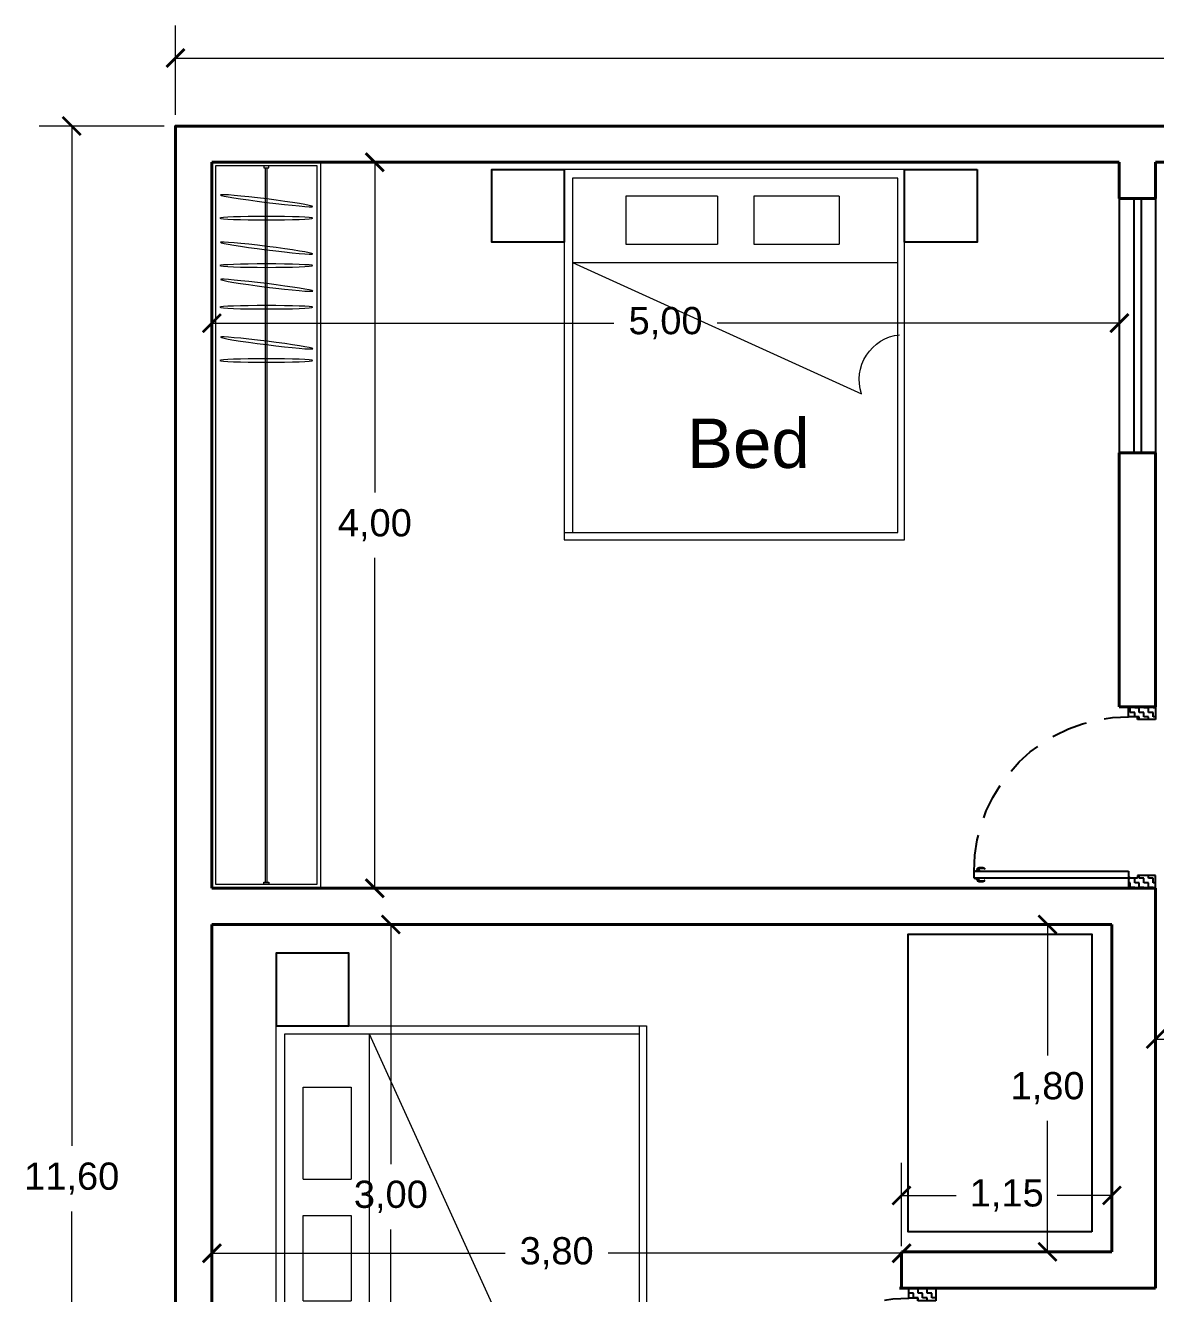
# Model space of a CAD drawing. Header units: millimetres. Extents: x 860 to 1444, y -43 to 267.
# Drawn here: x 1263.12 to 1269.35, y 253.27 to 260.26 of the extents above; entities that cross this region are included whole.
import ezdxf

# ---------------------------------------------------------------- set-up
doc = ezdxf.new("R2010")
doc.units = ezdxf.units.MM
doc.header["$MEASUREMENT"] = 0
doc.linetypes.add('DASHED', pattern=[0.75, 0.5, -0.25])
doc.styles.get("Standard").update_dxf_attribs({"font": 'arial.ttf'})
doc.dimstyles.new('Haidar', dxfattribs={"dimtxt": 0.15, "dimasz": 0.1, "dimexe": 0.18, "dimexo": 0.0625, "dimgap": 0.09, "dimtad": 0, "dimtih": 1, "dimtoh": 1, "dimrnd": 0.05, "dimzin": 0, "dimtxsty": 'Standard', "dimblk": 'ARCHTICK', "dimcen": 0.09, "dimclrd": 256, "dimclre": 256, "dimclrt": 256, "dimadec": 0, "dimazin": 0, "dimtfac": 1, "dimtofl": 0, "dimtmove": 0, "dimatfit": 3, "dimldrblk": 'ARCHTICK', "dimfxl": 0, "dimtolj": 1, "dimtzin": 0, "dimlwd": 5, "dimlwe": 5, "dimarcsym": 0})
pattern_1 = [(0, (-570.60621, -467.19772), (0.0254, 0.0254), [0.0254, -0.0254]), (90, (-570.58081, -467.19772), (-0.0254, 0.0254), [0.0254, -0.0254])]

# ---------------------------------------------------------------- blocks, each defined once
blk = doc.blocks.new('*U304')
at = {"color": 152, "lineweight": 5, "true_color": 0x2776bb}
for p, q in [((99.6901, 59.8132, -0.213), (99.6901, 60.5332, -0.213)), ((99.6901, 60.5332, -0.213), (104.4864, 60.5332, -0.213)), ((99.7141, 59.8372, -0.213), (99.7141, 60.5092, -0.213)), ((99.7141, 60.5092, -0.213), (104.4624, 60.5092, -0.213)), ((104.4624, 60.5092, -0.213), (104.4624, 59.8372, -0.213)), ((104.4864, 60.5332, -0.213), (104.4864, 59.8132, -0.213)), ((99.7141, 60.1893, -0.213), (99.7141, 60.1571, -0.213)), ((99.726, 60.1893, -0.213), (99.7141, 60.1893, -0.213)), ((99.7141, 60.1571, -0.213), (99.726, 60.1571, -0.213)), ((99.726, 60.1571, -0.213), (99.726, 60.1893, -0.213)), ((104.4864, 59.8132, -0.213), (99.6901, 59.8132, -0.213)), ((104.4624, 59.8372, -0.213), (99.7141, 59.8372, -0.213))]:
    blk.add_line(p, q, dxfattribs=at)
at = {"color": 152, "linetype": 'ByBlock', "lineweight": 5, "true_color": 0x2776bb}
for p, q in [((99.726, 60.1792, -0.213), (104.4504, 60.1792, -0.213)), ((99.726, 60.1672, -0.213), (104.4504, 60.1672, -0.213))]:
    blk.add_line(p, q, dxfattribs=at)
at = {"color": 152, "lineweight": 5, "true_color": 0x2776bb, "elevation": -0.213}
blk.add_lwpolyline([(104.4624, 60.1893), (104.4624, 60.1571), (104.4504, 60.1571), (104.4504, 60.1893)], close=True, dxfattribs=at)
at = {"color": 152, "linetype": 'ByBlock', "lineweight": 5, "true_color": 0x2776bb}
for centre, major_axis in [((103.1761, 60.1739, -0.213), (0, -0.3073)), ((103.2919, 60.1753, -0.213), (0.0383, -0.3049)), ((103.528, 60.1739, -0.213), (0, -0.3073)), ((103.6731, 60.1753, -0.213), (0.0383, -0.3049)), ((103.8032, 60.1739, -0.213), (0, -0.3073)), ((103.919, 60.1753, -0.213), (0.0383, -0.3049)), ((104.1168, 60.1739, -0.213), (0, -0.3073)), ((104.2326, 60.1753, -0.213), (0.0383, -0.3049))]:
    blk.add_ellipse(centre, major_axis=major_axis, ratio=0.03669, dxfattribs=at)
blk = doc.blocks.new('*U313')
at = {"color": 24}
for p, q in [((64.5113, 60.0544), (65.9113, 60.0544)), ((64.5113, 59.8544), (65.9113, 59.8544))]:
    blk.add_line(p, q, dxfattribs=at)
at = {"lineweight": 40}
for p, q in [((64.5113, 60.0544), (64.5113, 59.8544)), ((65.9113, 60.0544), (65.9113, 59.8544))]:
    blk.add_line(p, q, dxfattribs=at)
at = {"color": 44}
for p, q in [((64.5113, 59.9744), (65.9113, 59.9744)), ((64.5113, 59.9344), (65.9113, 59.9344))]:
    blk.add_line(p, q, dxfattribs=at)
blk = doc.blocks.new('_ArchTick')
at = {"color": 0, "linetype": 'ByBlock', "const_width": 0.15}
blk.add_lwpolyline([(-0.5, -0.5), (0.5, 0.5)], dxfattribs=at)
blk = doc.blocks.new('*D317')
at = {"lineweight": 5, "transparency": 16777216}
for p, q in [((1265.886, 259.5044), (1264.8666, 259.5044)), ((1265.0466, 259.5044), (1265.0466, 257.6845)), ((1265.0466, 255.5044), (1265.0466, 257.3242)), ((1265.886, 255.5044), (1264.8666, 255.5044))]:
    blk.add_line(p, q, dxfattribs=at)
at = {"layer": 'Defpoints', "color": 0, "transparency": 16777216}
for p in [(1265.9485, 259.5044), (1265.0466, 255.5044), (1265.9485, 255.5044)]:
    blk.add_point(p, dxfattribs=at)
at = {"lineweight": 5, "transparency": 16777216, "xscale": 0.1, "yscale": 0.1, "zscale": 0.1}
for p, rotation in [((1265.0466, 259.5044), 90), ((1265.0466, 255.5044), 270)]:
    blk.add_blockref('_ArchTick', p, dxfattribs=dict(at, rotation=rotation))
at = {"lineweight": 40, "transparency": 16777216, "insert": (1265.0466, 257.5044), "char_height": 0.15, "attachment_point": 5}
blk.add_mtext('\\A1;4,00', dxfattribs=at)
blk = doc.blocks.new('A$C4FAC6341')
at = {"ltscale": 0.4}
h = blk.add_hatch(dxfattribs=at)
h.set_pattern_fill('ZIGZAG', color=39, scale=0.008, style=0)
h.set_pattern_definition(pattern_1)
h.paths.add_polyline_path([(0.15, 1), (0, 1), (0, 0.93), (0.1, 0.93), (0.1, 0.945), (0.15, 0.945)])
h = blk.add_hatch(dxfattribs=at)
h.set_pattern_fill('ZIGZAG', color=39, scale=0.008, style=0)
h.set_pattern_definition(pattern_1)
h.paths.add_polyline_path([(0.15, 0.055), (0.1486, 0.055, -0.238826), (0.1454, 0.055), (0.1, 0.055), (0.1, 0.07), (0, 0.07), (0, 0), (0.15, 0)])
blk.add_hatch(color=34).paths.add_polyline_path([(0.1506, 0.0582, 1), (0.1434, 0.0582, 1)])
at = {"color": 34}
for p, q in [((0.15, 1), (0, 1)), ((0, 1), (0, 0.93)), ((0.15, 0.945), (0.15, 1)), ((0, 0.93), (0.1, 0.93)), ((0.1, 0.93), (0.1, 0.945)), ((0.1, 0.945), (0.15, 0.945)), ((0, 0.07), (0.1, 0.07)), ((0, 0), (0, 0.07)), ((0.1, 0.07), (0.1, 0.055)), ((1, 0.095), (0.15, 0.095)), ((0.15, 0.095), (0.15, 0.055)), ((1, 0.055), (1, 0.095)), ((0.1, 0.055), (0.15, 0.055)), ((0.15, 0.055), (1, 0.055)), ((0.15, 0.055), (0.15, 0)), ((0.15, 0), (0, 0))]:
    blk.add_line(p, q, dxfattribs=at)
at = {"lineweight": 40}
for p, q in [((0, 1), (0.2, 1)), ((0, 0), (0.2, 0))]:
    blk.add_line(p, q, dxfattribs=at)
at = {"color": 30}
for p, q in [((0.942, 0.11), (0.942, 0.105)), ((0.942, 0.105), (0.944, 0.105)), ((0.944, 0.105), (0.944, 0.1083)), ((0.9725, 0.1), (0.9725, 0.095)), ((0.9875, 0.1), (0.9725, 0.1)), ((0.9725, 0.095), (0.9875, 0.095)), ((0.977, 0.104), (0.975, 0.104)), ((0.975, 0.104), (0.975, 0.1)), ((0.975, 0.1), (0.985, 0.1)), ((0.978, 0.105), (0.977, 0.105)), ((0.977, 0.105), (0.977, 0.104)), ((0.977, 0.104), (0.983, 0.104)), ((0.978, 0.105), (0.978, 0.1085)), ((0.982, 0.105), (0.978, 0.105)), ((0.982, 0.105), (0.982, 0.11)), ((0.982, 0.105), (0.983, 0.105)), ((0.983, 0.105), (0.983, 0.104)), ((0.983, 0.104), (0.985, 0.104)), ((0.985, 0.104), (0.985, 0.1)), ((0.9875, 0.095), (0.9875, 0.1)), ((0.942, 0.045), (0.944, 0.045)), ((0.942, 0.04), (0.942, 0.045)), ((0.944, 0.045), (0.944, 0.0417)), ((0.9725, 0.05), (0.9725, 0.055)), ((0.9725, 0.055), (0.9875, 0.055)), ((0.9875, 0.05), (0.9725, 0.05)), ((0.975, 0.05), (0.985, 0.05)), ((0.975, 0.046), (0.975, 0.05)), ((0.977, 0.046), (0.975, 0.046)), ((0.977, 0.046), (0.983, 0.046)), ((0.977, 0.045), (0.977, 0.046)), ((0.978, 0.045), (0.977, 0.045)), ((0.982, 0.045), (0.978, 0.045)), ((0.978, 0.045), (0.978, 0.0415)), ((1, 0.055), (0.98, 0.055)), ((0.982, 0.045), (0.983, 0.045)), ((0.982, 0.045), (0.982, 0.04)), ((0.983, 0.046), (0.985, 0.046)), ((0.983, 0.045), (0.983, 0.046)), ((0.985, 0.046), (0.985, 0.05)), ((0.9875, 0.055), (0.9875, 0.05))]:
    blk.add_line(p, q, dxfattribs=at)
at = {"color": 34}
blk.add_circle((0.147, 0.0582), 0.0036, dxfattribs=at)
at = {"color": 42, "linetype": 'DASHED', "ltscale": 0.4}
blk.add_arc((0.15, 0.095), 0.85, 0, 90, dxfattribs=at)
at = {"color": 30}
for centre, radius, start, end in [((0.962, 0.0725), 0.0425, 61.92751, 118.07249), ((0.9614, 0.0647), 0.0469, 69.25647, 111.75917), ((0.962, 0.0775), 0.0425, 241.92751, 298.07249), ((0.9614, 0.0853), 0.0469, 248.24083, 290.74353)]:
    blk.add_arc(centre, radius, start, end, dxfattribs=at)
blk = doc.blocks.new('beeed')
at = {"color": 152, "lineweight": 5, "true_color": 0x2776bb}
for p, q in [((202.1133, 200.4634), (204.1535, 200.4634)), ((202.1133, 198.5884), (202.1133, 200.4634)), ((202.1614, 200.4185), (202.6255, 200.4185)), ((202.1614, 198.6262), (202.1614, 200.4185)), ((202.6255, 200.4185), (203.3493, 198.8259, -0.3375)), ((202.6255, 200.4185), (204.1132, 200.4185)), ((202.6255, 200.4185), (202.6255, 198.6262)), ((204.1132, 200.4619), (204.1132, 198.6262)), ((204.1535, 200.4634), (204.1535, 198.5884)), ((202.2614, 200.1251), (202.5255, 200.1251)), ((202.2614, 199.6185), (202.2614, 200.1251)), ((202.5255, 200.1251), (202.5255, 199.6185)), ((202.2614, 199.6185), (202.5255, 199.6185)), ((202.2614, 198.948), (202.2614, 199.4185)), ((202.2614, 199.4185), (202.5255, 199.4185)), ((202.5255, 199.4185), (202.5255, 198.948)), ((202.2614, 198.948), (202.5255, 198.948)), ((202.6255, 198.6262), (202.1614, 198.6262)), ((204.1132, 198.6262), (202.6255, 198.6262)), ((204.1535, 198.5884), (202.1133, 198.5884))]:
    blk.add_line(p, q, dxfattribs=at)
at = {"color": 152, "true_color": 0x2776bb}
for points in [[(202.1133, 200.4634), (202.5133, 200.4634), (202.5133, 200.8634), (202.1133, 200.8634)], [(202.1133, 198.1884), (202.5133, 198.1884), (202.5133, 198.5884), (202.1133, 198.5884)]]:
    blk.add_lwpolyline(points, close=True, dxfattribs=at)
at = {"color": 152, "lineweight": 5, "true_color": 0x2776bb}
blk.add_arc((203.2712, 198.5897, -0.3375), 0.2488, 71.69696, 173.73835, dxfattribs=at)
blk = doc.blocks.new('*D319')
at = {"lineweight": 5, "transparency": 16777216}
for p, q in [((1264.1485, 259.4419), (1264.1485, 258.4382)), ((1269.1485, 258.8295), (1269.1485, 258.4382)), ((1264.1485, 258.6182), (1266.3639, 258.6182)), ((1269.1485, 258.6182), (1266.933, 258.6182))]:
    blk.add_line(p, q, dxfattribs=at)
at = {"layer": 'Defpoints', "color": 0, "transparency": 16777216}
for p in [(1264.1485, 259.5044), (1269.1485, 258.892), (1269.1485, 258.6182)]:
    blk.add_point(p, dxfattribs=at)
at = {"lineweight": 5, "transparency": 16777216, "xscale": 0.1, "yscale": 0.1, "zscale": 0.1, "rotation": 180}
blk.add_blockref('_ArchTick', (1264.1485, 258.6182), dxfattribs=at)
at = {"lineweight": 5, "transparency": 16777216, "xscale": 0.1, "yscale": 0.1, "zscale": 0.1}
blk.add_blockref('_ArchTick', (1269.1485, 258.6182), dxfattribs=at)
at = {"lineweight": 40, "transparency": 16777216, "insert": (1266.6485, 258.6182), "char_height": 0.15, "attachment_point": 5}
blk.add_mtext('\\A1;5,00', dxfattribs=at)
blk = doc.blocks.new('*D344')
at = {"lineweight": 5, "transparency": 16777216}
for p, q in [((1263.9485, 259.7669), (1263.9485, 260.2589)), ((1275.9485, 259.7669), (1275.9485, 260.2589)), ((1263.9485, 260.0789), (1269.6127, 260.0789)), ((1275.9485, 260.0789), (1270.2842, 260.0789))]:
    blk.add_line(p, q, dxfattribs=at)
at = {"layer": 'Defpoints', "color": 0, "transparency": 16777216}
for p in [(1275.9485, 260.0789), (1263.9485, 259.7044), (1275.9485, 259.7044)]:
    blk.add_point(p, dxfattribs=at)
at = {"lineweight": 5, "transparency": 16777216, "xscale": 0.1, "yscale": 0.1, "zscale": 0.1, "rotation": 180}
blk.add_blockref('_ArchTick', (1263.9485, 260.0789), dxfattribs=at)
at = {"lineweight": 5, "transparency": 16777216, "xscale": 0.1, "yscale": 0.1, "zscale": 0.1}
blk.add_blockref('_ArchTick', (1275.9485, 260.0789), dxfattribs=at)
at = {"lineweight": 40, "transparency": 16777216, "insert": (1269.9485, 260.0789), "char_height": 0.15, "attachment_point": 5}
blk.add_mtext('\\A1;12,00', dxfattribs=at)
blk = doc.blocks.new('*D346')
at = {"lineweight": 5, "transparency": 16777216}
for p, q in [((1265.386, 255.3044), (1264.9548, 255.3044)), ((1265.1348, 255.3044), (1265.1348, 253.9845)), ((1265.1348, 252.3044), (1265.1348, 253.6242)), ((1265.4261, 252.3044), (1264.9548, 252.3044))]:
    blk.add_line(p, q, dxfattribs=at)
at = {"layer": 'Defpoints', "color": 0, "transparency": 16777216}
for p in [(1265.1348, 255.3044), (1265.4485, 255.3044), (1265.4886, 252.3044)]:
    blk.add_point(p, dxfattribs=at)
at = {"lineweight": 5, "transparency": 16777216, "xscale": 0.1, "yscale": 0.1, "zscale": 0.1}
for p, rotation in [((1265.1348, 255.3044), 90), ((1265.1348, 252.3044), 270)]:
    blk.add_blockref('_ArchTick', p, dxfattribs=dict(at, rotation=rotation))
at = {"lineweight": 40, "transparency": 16777216, "insert": (1265.1348, 253.8044), "char_height": 0.15, "attachment_point": 5}
blk.add_mtext('\\A1;3,00', dxfattribs=at)
blk = doc.blocks.new('*D343')
at = {"lineweight": 5, "transparency": 16777216}
for p, q in [((1268.7448, 255.3044), (1268.933, 255.3044)), ((1268.753, 255.3044), (1268.753, 254.5829)), ((1268.753, 253.5012), (1268.753, 254.2226)), ((1268.7448, 253.5012), (1268.933, 253.5012))]:
    blk.add_line(p, q, dxfattribs=at)
at = {"layer": 'Defpoints', "color": 0, "transparency": 16777216}
for p in [(1268.6823, 255.3044), (1268.6823, 253.5012), (1268.753, 253.5012)]:
    blk.add_point(p, dxfattribs=at)
at = {"lineweight": 5, "transparency": 16777216, "xscale": 0.1, "yscale": 0.1, "zscale": 0.1}
for p, rotation in [((1268.753, 255.3044), 90), ((1268.753, 253.5012), 270)]:
    blk.add_blockref('_ArchTick', p, dxfattribs=dict(at, rotation=rotation))
at = {"lineweight": 40, "transparency": 16777216, "insert": (1268.753, 254.4028), "char_height": 0.15, "attachment_point": 5}
blk.add_mtext('\\A1;1,80', dxfattribs=at)
blk = doc.blocks.new('*D322')
at = {"lineweight": 5, "transparency": 16777216}
for p, q in [((1264.1485, 253.4932), (1265.764, 253.4932)), ((1267.9485, 253.4932), (1266.333, 253.4932)), ((1264.1485, 253.4387), (1264.1485, 253.3132)), ((1267.9485, 253.4387), (1267.9485, 253.3132))]:
    blk.add_line(p, q, dxfattribs=at)
at = {"layer": 'Defpoints', "color": 0, "transparency": 16777216}
for p in [(1264.1485, 253.5012), (1264.1485, 253.4932), (1267.9485, 253.5012)]:
    blk.add_point(p, dxfattribs=at)
at = {"lineweight": 5, "transparency": 16777216, "xscale": 0.1, "yscale": 0.1, "zscale": 0.1, "rotation": 180}
blk.add_blockref('_ArchTick', (1264.1485, 253.4932), dxfattribs=at)
at = {"lineweight": 5, "transparency": 16777216, "xscale": 0.1, "yscale": 0.1, "zscale": 0.1}
blk.add_blockref('_ArchTick', (1267.9485, 253.4932), dxfattribs=at)
at = {"lineweight": 40, "transparency": 16777216, "insert": (1266.0485, 253.4932), "char_height": 0.15, "attachment_point": 5}
blk.add_mtext('\\A1;3,80', dxfattribs=at)
blk = doc.blocks.new('*D323')
at = {"lineweight": 5, "transparency": 16777216}
for p, q in [((1267.9485, 253.5322), (1267.9485, 253.9921)), ((1269.1076, 253.5637), (1269.1076, 253.9921)), ((1267.9485, 253.8121), (1268.2497, 253.8121)), ((1269.1076, 253.8121), (1268.8064, 253.8121))]:
    blk.add_line(p, q, dxfattribs=at)
at = {"layer": 'Defpoints', "color": 0, "transparency": 16777216}
for p in [(1269.1076, 253.8121), (1267.9485, 253.4697), (1269.1076, 253.5012)]:
    blk.add_point(p, dxfattribs=at)
at = {"lineweight": 5, "transparency": 16777216, "xscale": 0.1, "yscale": 0.1, "zscale": 0.1, "rotation": 180}
blk.add_blockref('_ArchTick', (1267.9485, 253.8121), dxfattribs=at)
at = {"lineweight": 5, "transparency": 16777216, "xscale": 0.1, "yscale": 0.1, "zscale": 0.1}
blk.add_blockref('_ArchTick', (1269.1076, 253.8121), dxfattribs=at)
at = {"lineweight": 40, "transparency": 16777216, "insert": (1268.528, 253.8121), "char_height": 0.15, "attachment_point": 5}
blk.add_mtext('\\A1;1,15', dxfattribs=at)
blk = doc.blocks.new('*D324')
at = {"lineweight": 5, "transparency": 16777216}
for p, q in [((1269.3485, 254.7), (1269.3485, 254.8539)), ((1271.0485, 254.7), (1271.0485, 254.8539)), ((1269.3485, 254.6739), (1269.921, 254.6739)), ((1271.0485, 254.6739), (1270.476, 254.6739))]:
    blk.add_line(p, q, dxfattribs=at)
at = {"layer": 'Defpoints', "color": 0, "transparency": 16777216}
for p in [(1271.0485, 254.6739), (1269.3485, 254.6375), (1271.0485, 254.6375)]:
    blk.add_point(p, dxfattribs=at)
at = {"lineweight": 5, "transparency": 16777216, "xscale": 0.1, "yscale": 0.1, "zscale": 0.1, "rotation": 180}
blk.add_blockref('_ArchTick', (1269.3485, 254.6739), dxfattribs=at)
at = {"lineweight": 5, "transparency": 16777216, "xscale": 0.1, "yscale": 0.1, "zscale": 0.1}
blk.add_blockref('_ArchTick', (1271.0485, 254.6739), dxfattribs=at)
at = {"lineweight": 40, "transparency": 16777216, "insert": (1270.1985, 254.6739), "char_height": 0.15, "attachment_point": 5}
blk.add_mtext('\\A1;1,70', dxfattribs=at)
blk = doc.blocks.new('*D327')
at = {"lineweight": 5, "transparency": 16777216}
for p, q in [((1263.886, 259.7044), (1263.1967, 259.7044)), ((1263.3767, 259.7044), (1263.3767, 254.0845)), ((1263.3767, 248.1044), (1263.3767, 253.7242)), ((1263.886, 248.1044), (1263.1967, 248.1044))]:
    blk.add_line(p, q, dxfattribs=at)
at = {"layer": 'Defpoints', "color": 0, "transparency": 16777216}
for p in [(1263.9485, 259.7044), (1263.3767, 248.1044), (1263.9485, 248.1044)]:
    blk.add_point(p, dxfattribs=at)
at = {"lineweight": 5, "transparency": 16777216, "xscale": 0.1, "yscale": 0.1, "zscale": 0.1}
for p, rotation in [((1263.3767, 259.7044), 90), ((1263.3767, 248.1044), 270)]:
    blk.add_blockref('_ArchTick', p, dxfattribs=dict(at, rotation=rotation))
at = {"lineweight": 40, "transparency": 16777216, "insert": (1263.3767, 253.9044), "char_height": 0.15, "attachment_point": 5}
blk.add_mtext('\\A1;11,60', dxfattribs=at)

msp = doc.modelspace()

# ---------------------------------------------------------------- linework, layer by layer
at = {"lineweight": 40}
for p, q in [((1264.14848, 259.50439), (1264.14848, 255.50439)), ((1269.34848, 259.50449), (1269.34848, 259.30439)), ((1269.34848, 259.50439), (1271.04848, 259.50439)), ((1269.14848, 259.30439), (1269.34848, 259.30439)), ((1269.34848, 257.50439), (1269.34848, 257.70449)), ((1269.14848, 257.50439), (1269.14848, 256.50439)), ((1269.34848, 257.50439), (1269.34848, 256.50439)), ((1269.34848, 255.50439), (1264.14848, 255.50439)), ((1265.44848, 255.30439), (1264.14848, 255.30439)), ((1269.10759, 255.30439), (1264.14848, 255.30439))]:
    msp.add_line(p, q, dxfattribs=at)
for points in [[(1263.94848, 248.20439), (1263.94848, 259.70439), (1264.14848, 259.70439)], [(1263.94848, 248.10439), (1263.94848, 259.70439), (1275.94848, 259.70439), (1275.94848, 248.10439)], [(1275.74848, 259.70439), (1264.14848, 259.70439)], [(1269.14848, 259.50439), (1264.14848, 259.50439)], [(1269.14848, 259.30439), (1269.14848, 259.50439)], [(1269.14848, 257.50439), (1269.14848, 257.50439), (1269.14848, 257.90439)], [(1269.34848, 257.90439), (1269.34848, 257.70449), (1269.34848, 257.70449)], [(1269.34848, 255.50439), (1269.34848, 253.30119)], [(1264.14848, 255.30439), (1264.14848, 252.30439)], [(1269.10759, 253.50119), (1269.10759, 255.30439)], [(1269.10759, 253.50119), (1267.94848, 253.50119)], [(1267.94848, 253.30119), (1267.94848, 253.50119)], [(1269.34848, 253.30119), (1267.94848, 253.30119)]]:
    msp.add_lwpolyline(points, dxfattribs=at)
at = {"color": 152, "true_color": 0x2776bb}
msp.add_lwpolyline([(1268.99637, 253.61102), (1267.98593, 253.61102), (1267.98593, 255.25199), (1268.99637, 255.25199)], close=True, dxfattribs=at)

# ---------------------------------------------------------------- block references
at = {"xscale": -0.8333333333335692, "yscale": 0.8333333333335692, "zscale": 0.8333333333335692, "rotation": 270}
msp.add_blockref('*U304', (1214.30414, 172.43242, 0.1775), dxfattribs=at)
at = {"lineweight": 40, "xscale": -1, "rotation": 90}
msp.add_blockref('beeed', (1466.55372, 461.57848), dxfattribs=at)
at = {"xscale": -1, "rotation": 90}
msp.add_blockref('*U313', (1329.20287, 323.81566), dxfattribs=at)
at = {"lineweight": 15, "ltscale": 0.4, "xscale": -1}
for p in [(1269.34848, 255.50439), (1268.13816, 252.30119)]:
    msp.add_blockref('A$C4FAC6341', p, dxfattribs=at)
at = {"lineweight": 40}
msp.add_blockref('beeed', (1062.39023, 54.28324), dxfattribs=at)

# ---------------------------------------------------------------- texts
at = {"lineweight": 40, "insert": (1266.76628, 258.09277), "char_height": 0.272296, "attachment_point": 1}
msp.add_mtext_dynamic_manual_height_columns('Bed', width=1.1850393, gutter_width=12.5, heights=[0], dxfattribs=at)

# ---------------------------------------------------------------- dimensions: what is measured, and where the dimension line sits
at = {"lineweight": 40}
for base, p1, p2, picture, middle in [((1275.94848, 260.07895), (1263.94848, 259.70439), (1275.94848, 259.70439), '*D344', (1269.94848, 260.07895)), ((1269.14848, 258.61825), (1264.14848, 259.50439), (1269.14848, 258.89201), '*D319', (1266.64848, 258.61825)), ((1271.04848, 254.67394), (1269.34848, 254.63755), (1271.04848, 254.63755), '*D324', (1270.19848, 254.67394)), ((1269.10759, 253.81207), (1267.94848, 253.46966), (1269.10759, 253.50119), '*D323', (1268.52803, 253.81207)), ((1264.14848, 253.49323), (1267.94848, 253.50119), (1264.14848, 253.50119), '*D322', (1266.04848, 253.49323))]:
    dim = msp.add_linear_dim(base=base, p1=p1, p2=p2, dimstyle='Haidar', dxfattribs=at)
    dim.commit()
    dim.dimension.update_dxf_attribs({"geometry": picture, "text_midpoint": middle})
for base, p1, p2, picture, middle in [((1263.37675, 248.10439), (1263.94848, 259.70439), (1263.94848, 248.10439), '*D327', (1263.37675, 253.90439)), ((1265.13482, 255.30439), (1265.48859, 252.30439), (1265.44848, 255.30439), '*D346', (1265.13482, 253.80439)), ((1268.75299, 253.50119), (1268.68231, 255.30439), (1268.68231, 253.50119), '*D343', (1268.75299, 254.40279))]:
    dim = msp.add_linear_dim(base=base, p1=p1, p2=p2, angle=90, dimstyle='Haidar', dxfattribs=at)
    dim.commit()
    dim.dimension.update_dxf_attribs({"geometry": picture, "text_midpoint": middle})
dim = msp.add_linear_dim(base=(1265.04659, 255.50439), p1=(1265.94848, 259.50439), p2=(1265.94848, 255.50439), angle=90, dimstyle='Haidar', dxfattribs=at)
dim.commit()
dim.dimension.update_dxf_attribs({"geometry": '*D317', "text_midpoint": (1265.04659, 257.50439), "dimtype": 160})

doc.saveas('drawing.dxf')
